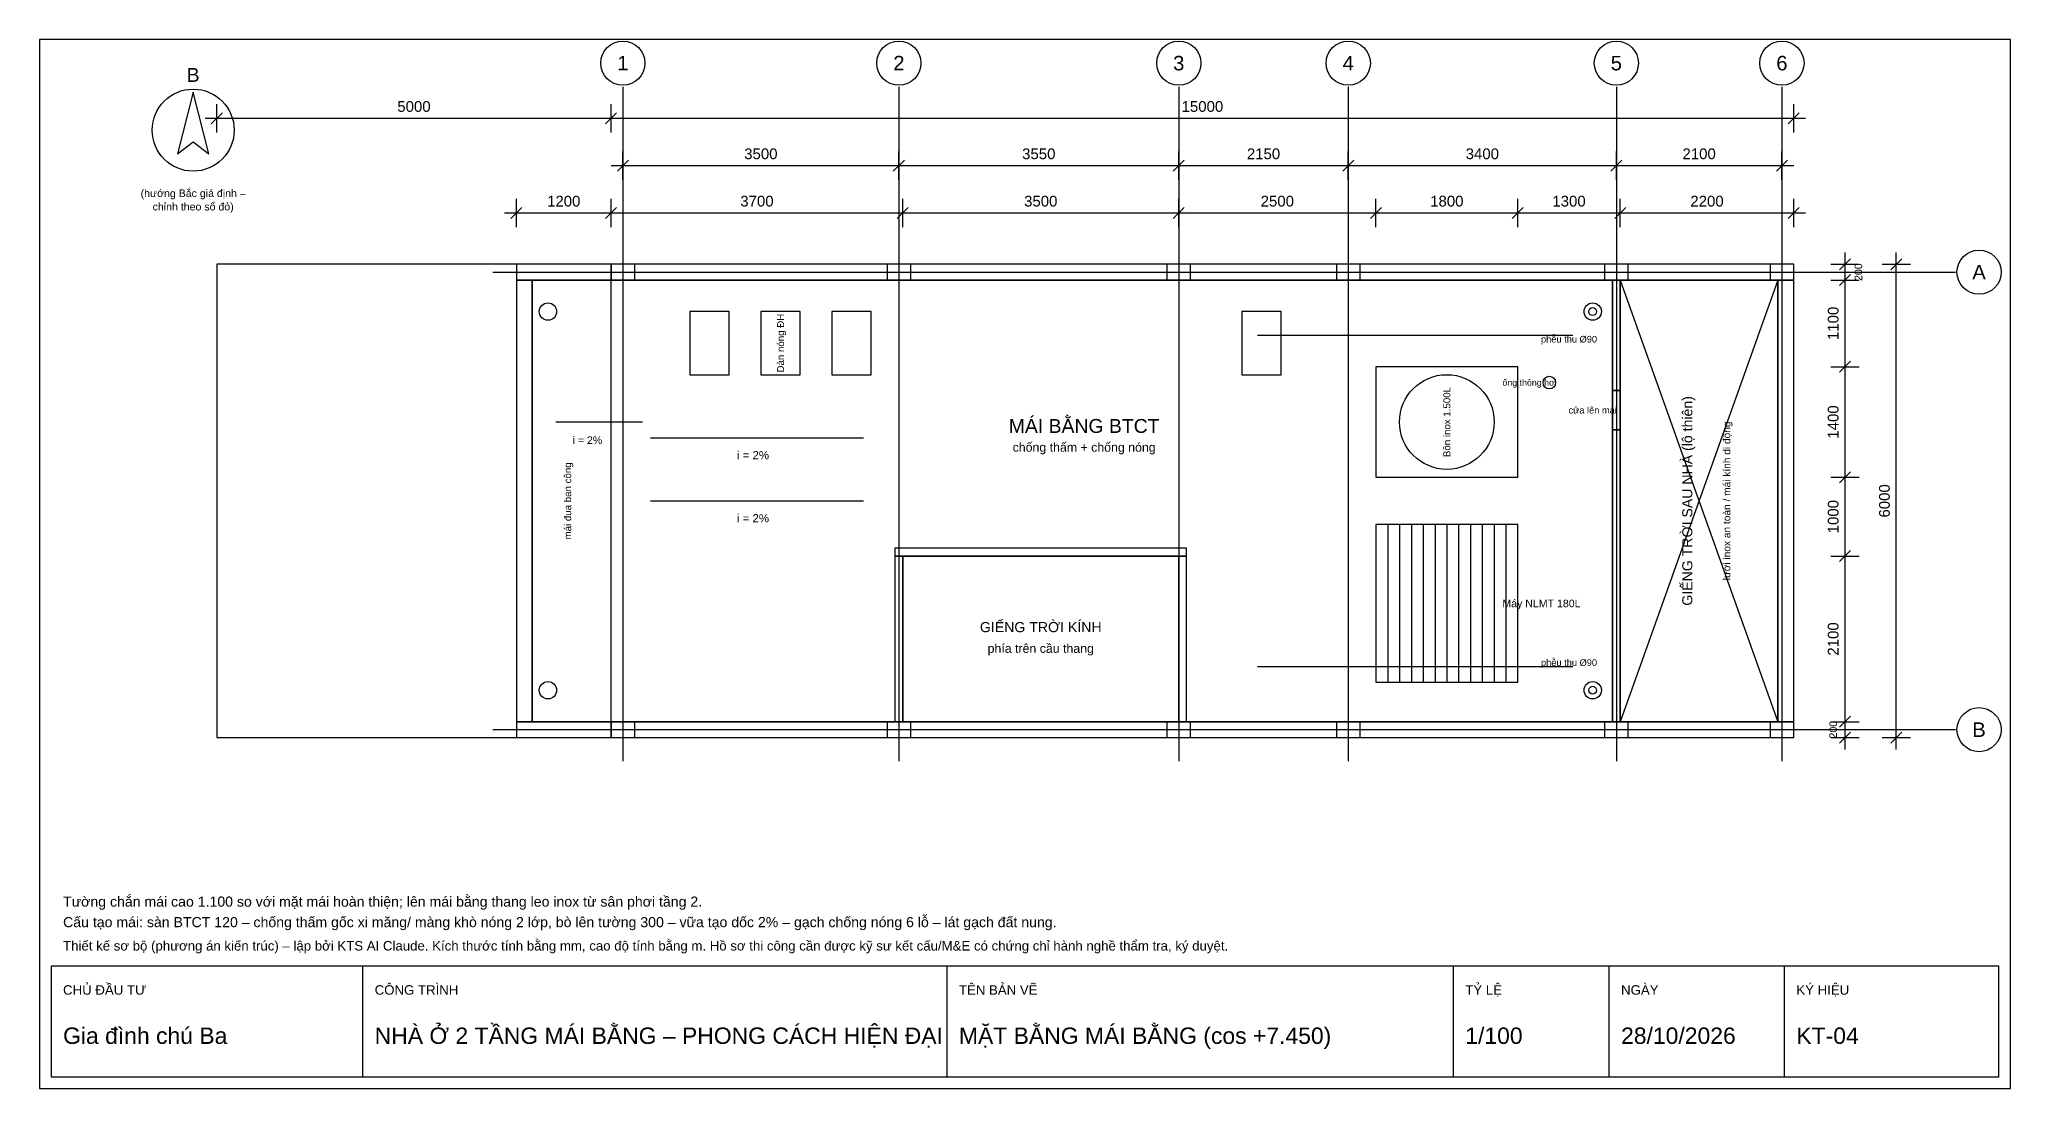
# Model space of a CAD drawing. Extents: x -7250 to 17750, y -4450 to 8850.
import ezdxf
from ezdxf.enums import TextEntityAlignment as Align

# ---------------------------------------------------------------- set-up
doc = ezdxf.new("R2010")
doc.units = 0
doc.layers.get('0').update_dxf_attribs({"linetype": 'CONTINUOUS'})
for name, color, linetype in [('AXIS', 1, 'CONTINUOUS'), ('COL', 7, 'CONTINUOUS'), ('DIM', 5, 'CONTINUOUS'), ('FRAME', 7, 'CONTINUOUS'), ('FURN', 8, 'CONTINUOUS'), ('ROOM', 9, 'CONTINUOUS'), ('SITE', 3, 'CONTINUOUS'), ('TEXT', 7, 'CONTINUOUS'), ('WALL', 7, 'CONTINUOUS'), ('WIN', 4, 'CONTINUOUS')]:
    doc.layers.add(name, color=color, linetype=linetype)
doc.styles.get("Standard").update_dxf_attribs({"font": 'arial.ttf'})

msp = doc.modelspace()

# ---------------------------------------------------------------- linework, layer by layer
for p, q in [((-5300, 8180), (-5500, 7400)), ((-5100, 7400), (-5300, 8180)), ((-5500, 7400), (-5300, 7550)), ((-5300, 7550), (-5100, 7400)), ((12800, 5800), (14800, 200)), ((14800, 5800), (12800, 200)), ((8200, 5100), (12200, 5100)), ((400, 4000), (-700, 4000)), ((500, 3800), (3200, 3800)), ((500, 3000), (3200, 3000)), ((8200, 900), (12200, 900))]:
    msp.add_line(p, q)
msp.add_circle((-5300, 7700), 520)
at = {"layer": 'AXIS'}
for p, q in [((150, 8250), (150, -300)), ((3650, 8250), (3650, -300)), ((7200, 8250), (7200, -300)), ((9350, 8250), (9350, -300)), ((12750, 8250), (12750, -300)), ((14850, 8250), (14850, -300)), ((-1500, 5900), (17050, 5900)), ((-1500, 100), (17050, 100))]:
    msp.add_line(p, q, dxfattribs=at)
for centre in [(150, 8550), (3650, 8550), (7200, 8550), (9350, 8550), (12750, 8550), (14850, 8550), (17350, 5900), (17350, 100)]:
    msp.add_circle(centre, 280, dxfattribs=at)
at = {"layer": 'COL'}
for p, q in [((300, 6000), (0, 6000)), ((0, 6000), (0, 5800)), ((300, 5800), (300, 6000)), ((3800, 6000), (3500, 6000)), ((3500, 6000), (3500, 5800)), ((3800, 5800), (3800, 6000)), ((7350, 6000), (7050, 6000)), ((7050, 6000), (7050, 5800)), ((7350, 5800), (7350, 6000)), ((9500, 6000), (9200, 6000)), ((9200, 6000), (9200, 5800)), ((9500, 5800), (9500, 6000)), ((12900, 6000), (12600, 6000)), ((12600, 6000), (12600, 5800)), ((12900, 5800), (12900, 6000)), ((15000, 6000), (14700, 6000)), ((14700, 6000), (14700, 5800)), ((15000, 5800), (15000, 6000)), ((0, 5800), (300, 5800)), ((3500, 5800), (3800, 5800)), ((7050, 5800), (7350, 5800)), ((9200, 5800), (9500, 5800)), ((12600, 5800), (12900, 5800)), ((14700, 5800), (15000, 5800)), ((300, 200), (0, 200)), ((0, 200), (0, 0)), ((0, 0), (300, 0)), ((300, 0), (300, 200)), ((3800, 200), (3500, 200)), ((3500, 200), (3500, 0)), ((3500, 0), (3800, 0)), ((3800, 0), (3800, 200)), ((7350, 200), (7050, 200)), ((7050, 200), (7050, 0)), ((7050, 0), (7350, 0)), ((7350, 0), (7350, 200)), ((9500, 200), (9200, 200)), ((9200, 200), (9200, 0)), ((9200, 0), (9500, 0)), ((9500, 0), (9500, 200)), ((12900, 200), (12600, 200)), ((12600, 200), (12600, 0)), ((12600, 0), (12900, 0)), ((12900, 0), (12900, 200)), ((15000, 200), (14700, 200)), ((14700, 200), (14700, 0)), ((14700, 0), (15000, 0)), ((15000, 0), (15000, 200))]:
    msp.add_line(p, q, dxfattribs=at)
at = {"layer": 'DIM'}
for p, q in [((-5000, 7670), (-5000, 8030)), ((0, 7670), (0, 8030)), ((15000, 7670), (15000, 8030)), ((-5150, 7850), (15150, 7850)), ((-5070, 7780), (-4930, 7920)), ((-70, 7780), (70, 7920)), ((14930, 7780), (15070, 7920)), ((0, 7250), (15000, 7250)), ((80, 7180), (220, 7320)), ((150, 7070), (150, 7430)), ((3580, 7180), (3720, 7320)), ((3650, 7070), (3650, 7430)), ((7130, 7180), (7270, 7320)), ((7200, 7070), (7200, 7430)), ((9280, 7180), (9420, 7320)), ((9350, 7070), (9350, 7430)), ((12680, 7180), (12820, 7320)), ((12750, 7070), (12750, 7430)), ((14780, 7180), (14920, 7320)), ((14850, 7070), (14850, 7430)), ((-1200, 6470), (-1200, 6830)), ((0, 6470), (0, 6830)), ((3700, 6470), (3700, 6830)), ((7200, 6470), (7200, 6830)), ((9700, 6470), (9700, 6830)), ((11500, 6470), (11500, 6830)), ((12800, 6470), (12800, 6830)), ((15000, 6470), (15000, 6830)), ((-1350, 6650), (15150, 6650)), ((-1270, 6580), (-1130, 6720)), ((-70, 6580), (70, 6720)), ((3630, 6580), (3770, 6720)), ((7130, 6580), (7270, 6720)), ((9630, 6580), (9770, 6720)), ((11430, 6580), (11570, 6720)), ((12730, 6580), (12870, 6720)), ((14930, 6580), (15070, 6720)), ((15470, 6000), (15830, 6000)), ((15580, 5930), (15720, 6070)), ((15650, -150), (15650, 6150)), ((16120, 6000), (16480, 6000)), ((16230, 5930), (16370, 6070)), ((16300, -150), (16300, 6150)), ((15470, 5800), (15830, 5800)), ((15580, 5730), (15720, 5870)), ((15580, 4630), (15720, 4770)), ((15470, 4700), (15830, 4700)), ((15470, 3300), (15830, 3300)), ((15580, 3230), (15720, 3370)), ((15470, 2300), (15830, 2300)), ((15580, 2230), (15720, 2370)), ((15580, 130), (15720, 270)), ((15470, 200), (15830, 200)), ((15470, 0), (15830, 0)), ((15580, -70), (15720, 70)), ((16120, 0), (16480, 0)), ((16230, -70), (16370, 70))]:
    msp.add_line(p, q, dxfattribs=at)
at = {"layer": 'FRAME'}
for p, q in [((17750, 8850), (-7250, 8850)), ((-7250, 8850), (-7250, -4450)), ((17750, -4450), (17750, 8850)), ((17600, -2900), (-7100, -2900)), ((-7100, -2900), (-7100, -4300)), ((-3148, -4300), (-3148, -2900)), ((4262, -4300), (4262, -2900)), ((10684, -4300), (10684, -2900)), ((12660, -4300), (12660, -2900)), ((14883, -4300), (14883, -2900)), ((17600, -4300), (17600, -2900)), ((-7250, -4450), (17750, -4450)), ((-7100, -4300), (17600, -4300))]:
    msp.add_line(p, q, dxfattribs=at)
at = {"layer": 'FURN'}
for p, q in [((1500, 5400), (1000, 5400)), ((1000, 5400), (1000, 4600)), ((1500, 4600), (1500, 5400)), ((2400, 5400), (1900, 5400)), ((1900, 5400), (1900, 4600)), ((2400, 4600), (2400, 5400)), ((3300, 5400), (2800, 5400)), ((2800, 5400), (2800, 4600)), ((3300, 4600), (3300, 5400)), ((8500, 5400), (8000, 5400)), ((8000, 5400), (8000, 4600)), ((8500, 4600), (8500, 5400)), ((1000, 4600), (1500, 4600)), ((1900, 4600), (2400, 4600)), ((2800, 4600), (3300, 4600)), ((8000, 4600), (8500, 4600)), ((11500, 4700), (9700, 4700)), ((9700, 4700), (9700, 3300)), ((11500, 3300), (11500, 4700)), ((9700, 3300), (11500, 3300)), ((11500, 2700), (9700, 2700)), ((9700, 2700), (9700, 700)), ((9850, 2700), (9850, 700)), ((10000, 2700), (10000, 700)), ((10150, 2700), (10150, 700)), ((10300, 2700), (10300, 700)), ((10450, 2700), (10450, 700)), ((10600, 2700), (10600, 700)), ((10750, 2700), (10750, 700)), ((10900, 2700), (10900, 700)), ((11050, 2700), (11050, 700)), ((11200, 2700), (11200, 700)), ((11350, 2700), (11350, 700)), ((11500, 700), (11500, 2700)), ((9700, 700), (11500, 700))]:
    msp.add_line(p, q, dxfattribs=at)
for centre, radius in [((-800, 5400), 110), ((12450, 5400), 110), ((12450, 5400), 50), ((10600, 4000), 600), ((11900, 4500), 80), ((-800, 600), 110), ((12450, 600), 110), ((12450, 600), 50)]:
    msp.add_circle(centre, radius, dxfattribs=at)
at = {"layer": 'ROOM'}
for p, q in [((12700, 5800), (-1000, 5800)), ((-1000, 5800), (-1000, 200)), ((12700, 200), (12700, 5800)), ((14800, 5800), (12800, 5800)), ((12800, 5800), (12800, 200)), ((14800, 200), (14800, 5800)), ((-1000, 200), (12700, 200)), ((12800, 200), (14800, 200))]:
    msp.add_line(p, q, dxfattribs=at)
at = {"layer": 'SITE'}
for p, q in [((0, 6000), (-5000, 6000)), ((-5000, 6000), (-5000, 0)), ((0, 0), (0, 6000)), ((-5000, 0), (0, 0))]:
    msp.add_line(p, q, dxfattribs=at)
at = {"layer": 'WALL'}
for p, q in [((15000, 6000), (-1200, 6000)), ((-1200, 6000), (-1200, 5800)), ((15000, 5800), (15000, 6000)), ((-1200, 5800), (15000, 5800)), ((-1000, 5800), (-1200, 5800)), ((-1200, 5800), (-1200, 200)), ((-1000, 200), (-1000, 5800)), ((12800, 5800), (12700, 5800)), ((12700, 5800), (12700, 4400)), ((12800, 4400), (12800, 5800)), ((15000, 5800), (14800, 5800)), ((14800, 5800), (14800, 200)), ((15000, 200), (15000, 5800)), ((12700, 4400), (12800, 4400)), ((12800, 4400), (12700, 4400)), ((12700, 4400), (12700, 3900)), ((12800, 3900), (12800, 4400)), ((12800, 3900), (12700, 3900)), ((12700, 3900), (12700, 200)), ((12700, 3900), (12800, 3900)), ((12800, 200), (12800, 3900)), ((7300, 2400), (3600, 2400)), ((3600, 2400), (3600, 2300)), ((3600, 2300), (7300, 2300)), ((3700, 2300), (3600, 2300)), ((3600, 2300), (3600, 200)), ((3700, 200), (3700, 2300)), ((7300, 2300), (7200, 2300)), ((7200, 2300), (7200, 200)), ((7300, 2300), (7300, 2400)), ((7300, 200), (7300, 2300)), ((15000, 200), (-1200, 200)), ((-1200, 200), (-1200, 0)), ((-1200, 200), (-1000, 200)), ((-1200, 0), (15000, 0)), ((3600, 200), (3700, 200)), ((7200, 200), (7300, 200)), ((12700, 200), (12800, 200)), ((14800, 200), (15000, 200)), ((15000, 0), (15000, 200))]:
    msp.add_line(p, q, dxfattribs=at)
at = {"layer": 'WIN'}
for p, q in [((7200, 2300), (3700, 2300)), ((3700, 2300), (3700, 200)), ((7200, 200), (7200, 2300)), ((3700, 200), (7200, 200))]:
    msp.add_line(p, q, dxfattribs=at)

# ---------------------------------------------------------------- texts
at = {"layer": 'AXIS'}
for s, p in [('1', (150, 8550)), ('2', (3650, 8550)), ('3', (7200, 8550)), ('4', (9350, 8550)), ('5', (12750, 8550)), ('6', (14850, 8550)), ('A', (17350, 5900)), ('B', (17350, 100))]:
    msp.add_text(s, height=184, dxfattribs=at).set_placement(p, align=Align.MIDDLE_CENTER)
at = {"layer": 'DIM'}
for s, p in [('5000', (-2500, 8000)), ('15000', (7500, 8000)), ('3500', (1900, 7400)), ('3550', (5425, 7400)), ('2150', (8275, 7400)), ('3400', (11050, 7400)), ('2100', (13800, 7400)), ('1200', (-600, 6800)), ('3700', (1850, 6800)), ('3500', (5450, 6800)), ('2500', (8450, 6800)), ('1800', (10600, 6800)), ('1300', (12150, 6800)), ('2200', (13900, 6800))]:
    msp.add_text(s, height=136, dxfattribs=at).set_placement(p, align=Align.MIDDLE_CENTER)
for s, height, p in [('200', 96, (15820, 5900)), ('1100', 136, (15500, 5250)), ('1400', 136, (15500, 4000)), ('1000', 136, (15500, 2800)), ('6000', 136, (16150, 3000)), ('2100', 136, (15500, 1250)), ('200', 96, (15500, 100))]:
    msp.add_text(s, height=height, rotation=90, dxfattribs=at).set_placement(p, align=Align.MIDDLE_CENTER)
at = {"layer": 'TEXT'}
for s, height, p in [('B', 176, (-5300, 8400)), ('(hướng Bắc giả định –', 96, (-5300, 6900)), ('chỉnh theo sổ đỏ)', 96, (-5300, 6730)), ('phễu thu Ø90', 84, (12150, 5050)), ('ống thông hơi', 80, (11650, 4500)), ('MÁI BẰNG BTCT', 176, (6000, 3950)), ('cửa lên mái', 84, (12450, 4150)), ('i = 2%', 96, (-300, 3770)), ('i = 2%', 104, (1800, 3580)), ('chống thấm + chống nóng', 112, (6000, 3680)), ('i = 2%', 104, (1800, 2780)), ('Máy NLMT 180L', 96, (11800, 1700)), ('GIẾNG TRỜI KÍNH', 128, (5450, 1400)), ('phía trên cầu thang', 112, (5450, 1130)), ('phễu thu Ø90', 84, (12150, 950))]:
    msp.add_text(s, height=height, dxfattribs=at).set_placement(p, align=Align.MIDDLE_CENTER)
for s, height, p in [('Dàn nóng ĐH', 88, (2150, 5000)), ('Bồn inox 1.500L', 88, (10600, 4000)), ('GIẾNG TRỜI SAU NHÀ (lộ thiên)', 128, (13650, 3000)), ('lưới inox an toàn / mái kính di động', 92, (14150, 3000)), ('mái đua ban công', 88, (-550, 3000))]:
    msp.add_text(s, height=height, rotation=90, dxfattribs=at).set_placement(p, align=Align.MIDDLE_CENTER)
for s, height, p in [('Tường chắn mái cao 1.100 so với mặt mái hoàn thiện; lên mái bằng thang leo inox từ sân phơi tầng 2.', 128, (-6950, -2080)), ('Cấu tạo mái: sàn BTCT 120 – chống thấm gốc xi măng/ màng khò nóng 2 lớp, bò lên tường 300 – vữa tạo dốc 2% – gạch chống nóng 6 lỗ – lát gạch đất nung.', 128, (-6950, -2340)), ('Thiết kế sơ bộ (phương án kiến trúc) – lập bởi KTS AI Claude. Kích thước tính bằng mm, cao độ tính bằng m. Hồ sơ thi công cần được kỹ sư kết cấu/M&E có chứng chỉ hành nghề thẩm tra, ký duyệt.', 120, (-6950, -2640)), ('CHỦ ĐẦU TƯ', 120, (-6950, -3200)), ('CÔNG TRÌNH', 120, (-2998, -3200)), ('TÊN BẢN VẼ', 120, (4412, -3200)), ('TỶ LỆ', 120, (10834, -3200)), ('NGÀY', 120, (12810, -3200)), ('KÝ HIỆU', 120, (15033, -3200)), ('Gia đình chú Ba', 208, (-6950, -3780)), ('NHÀ Ở 2 TẦNG MÁI BẰNG – PHONG CÁCH HIỆN ĐẠI', 208, (-2998, -3780)), ('MẶT BẰNG MÁI BẰNG (cos +7.450)', 208, (4412, -3780)), ('1/100', 208, (10834, -3780)), ('28/10/2026', 208, (12810, -3780)), ('KT-04', 208, (15033, -3780))]:
    msp.add_text(s, height=height, dxfattribs=at).set_placement(p, align=Align.MIDDLE_LEFT)

doc.saveas('drawing.dxf')
